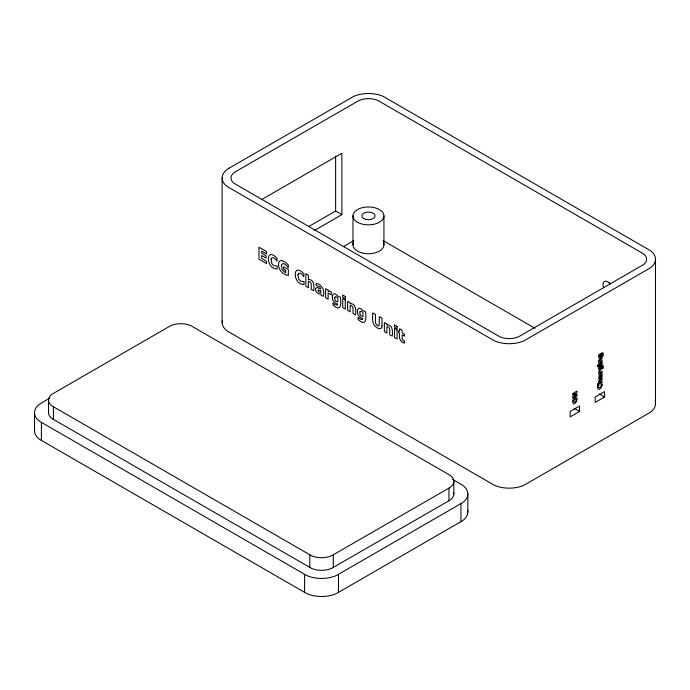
<?xml version="1.0" encoding="UTF-8"?>
<svg xmlns="http://www.w3.org/2000/svg" width="690" height="690" viewBox="0 0 690 690"><rect width="100%" height="100%" fill="white"/><g stroke="black" fill="none" stroke-linecap="round" stroke-linejoin="round"><path stroke-width="1.03" d="M599.877 376.11L599.627 378.569L598.808 379.034L599.093 375.602L602.103 373.601L602.12 376.671A1.553 0.897 -60 0 1 601.74 377.473L600.326 378.077L599.895 376.102M448.957 488.106L450.415 487.149A16.586 9.574 0 0 0 450.415 475.488L190.906 325.671A16.586 9.574 0 0 0 170.723 325.671L51.948 394.24A16.586 9.574 0 0 0 51.948 405.901L311.449 555.717A16.586 9.574 0 0 0 331.64 555.717L448.957 488.106L448.957 500.742L331.64 568.362A16.586 9.574 0 0 1 311.449 568.362L51.948 418.537A16.586 9.574 0 0 1 48.662 411.456M448.957 500.742L450.415 499.784A16.586 9.574 0 0 0 453.701 492.712M49.74 398.104L39.528 404.15A24.348 14.059 0 0 0 39.528 421.271L306.722 575.529A24.348 14.059 0 0 0 336.366 575.529L462.826 502.518A24.348 14.059 0 0 0 462.826 485.398L452.571 479.326M34.707 428.93A24.348 14.059 0 0 0 39.528 439.323L306.722 593.581A24.348 14.059 0 0 0 336.366 593.581L462.826 520.57A24.348 14.059 0 0 0 467.648 510.177M261.363 199.738L341.869 153.249L341.869 214.642L314.114 230.667M308.784 226.527L335.616 211.028L341.869 214.642M343.586 246.511L353.832 240.594M579.548 411.447L570.164 416.863L570.164 411.447L579.548 406.031L579.548 411.447L574.192 408.351M604.569 397L595.185 402.417L595.185 397L604.569 391.584L604.569 397L599.205 393.904M601.775 354.177C603.603 353.194 601.37 357.575 603.224 355.721L603.181 353.013L602.154 352.745L598.739 354.677L598.644 357.023A2.217 1.276 -60 0 0 598.903 357.869L599.946 357.998L601.387 356.954A1.699 0.983 -60 0 0 601.947 355.902L602.059 355.117A2.018 1.164 -60 0 0 601.852 354.367L601.715 354.212M601.775 366.597C603.603 365.614 601.37 369.995 603.224 368.149L603.181 365.433L602.154 365.165L598.739 367.097L598.644 369.443A2.217 1.276 -60 0 0 598.903 370.288L599.946 370.418L601.387 369.374A1.699 0.983 -60 0 0 601.947 368.322L602.059 367.537A2.018 1.164 -60 0 0 601.852 366.787L601.715 366.632M383.079 240.594L534.974 328.293M655.5 259.233L655.5 403.685M467.863 493.962L467.863 512.014M460.963 503.743L460.963 521.795M453.839 481.318L453.839 493.962M383.933 215.901A15.482 8.935 0 0 1 360.715 223.646A15.482 8.935 0 0 1 360.715 208.164A15.482 8.935 0 0 1 383.933 215.901L383.933 244.795M352.978 215.901L352.978 244.795M338.488 574.451L338.488 592.512M335.616 156.104L335.616 211.028M333.296 554.881L333.296 567.516M309.793 554.881L309.793 567.516M304.601 574.451L304.601 592.512M222.137 177.986L222.137 322.428M53.397 406.859L53.397 419.494M48.524 400.071L48.524 412.706M41.391 422.496L41.391 440.548M34.5 412.706L34.5 430.767M222.353 320.6A24.348 14.059 0 0 0 227.174 330.993L494.359 485.251A24.348 14.059 0 0 0 524.012 485.251L650.472 412.24A24.348 14.059 0 0 0 655.293 401.847M603.638 287.583A6.633 3.83 60 0 1 604.38 281.477A6.633 3.83 60 0 1 610.038 283.883M609.891 283.978A6.633 3.83 60 0 1 609.417 282.4M383.407 242.483A15.482 8.935 0 0 1 368.451 253.73A15.482 8.935 0 0 1 353.504 242.483M599.731 371.375L599.852 372.505L602.103 371.203L602.103 372.453L598.739 374.394L598.825 372.384A1.941 1.121 -60 0 1 598.73 371.729L599.731 371.375M597.592 386.978C598.075 394.62 605.527 381.587 600.912 384.201C602.016 385.503 600.654 387.47 599.196 387.763C597.014 387.746 600.464 383.519 597.928 385.546L597.592 386.978M572.571 401.399C574.097 410.102 581.541 392.472 573.502 399.191A2.786 1.613 -60 0 0 572.691 400.812L572.571 401.399M598.67 360.68L598.739 363.501L602.103 361.56L602.103 360.309C597.833 363.656 599.507 359.231 602.103 358.904L602.103 357.653L599.36 359.326L598.67 360.68M598.67 381.354L599.11 382.709L597.445 383.675L597.445 384.925L602.103 382.234L602.103 380.984C597.833 384.33 599.507 379.905 602.103 379.578L602.103 378.327L599.36 380L598.67 381.354M271.023 259.19L271.929 263.787L273.913 265.754L277.164 266.055L277.164 268.928C265.771 269.6 265.193 245.295 277.164 258.474L276.854 261.208C276.078 259.181 271.912 255.36 271.023 259.19M297.882 274.698L298.787 279.295L300.771 281.261L304.023 281.563L304.023 284.435C292.629 285.108 292.051 260.811 304.023 273.982L303.721 276.716C302.945 274.689 298.77 270.877 297.882 274.698M332.244 295.717L332.675 299.848L335.607 303.333A4.718 2.726 60 0 0 337.358 303.807C339.17 306.334 333.779 304.713 333.011 302.729L333.011 304.997C340.696 312.13 341.576 305.161 340.36 297.149L337.824 296.088L335.728 294.216A5.166 2.984 60 0 0 333.727 293.759L332.244 295.717M357.342 310.207L357.774 314.338L360.706 317.831A4.718 2.726 60 0 0 362.466 318.297C364.268 320.824 358.878 319.203 358.11 317.219L358.11 319.487C365.795 326.62 366.675 319.651 365.467 311.639L362.923 310.578L360.827 308.715A5.166 2.984 60 0 0 358.826 308.249L357.342 310.207M281.382 265.167L282.236 269.635L284.936 272.248L285.617 272.61L285.617 270.256L283.538 269.057L283.538 266.788L288.342 269.557L288.342 275.491C282.245 274.732 277.095 268.298 278.907 262.183A6.848 3.95 60 0 1 281.856 260.613L285.272 262.209L288.299 264.969L288.299 267.78C287.1 265.935 282.753 261.044 281.382 265.167M381.984 325.896C382.493 329.639 378.042 329.07 376.283 327.12C371.487 324.067 372.729 317.607 372.729 312.88L375.42 314.433L375.541 323.093L377.352 325.525L378.56 325.887L379.172 325.223L379.293 316.667L381.984 318.228L381.984 325.896M599.455 355.773C600.041 359.352 603.25 351.598 599.455 355.773M599.455 368.193C600.041 371.772 603.25 364.027 599.455 368.193M573.399 401.261C576.391 405.366 577.668 394.404 573.399 401.261M601.464 375.921L600.792 376.869L600.524 375.748L601.223 375.343L601.464 375.921M315.563 288.394C314.959 291.249 317.797 294.82 320.807 293.957L320.807 294.923L323.3 296.364C325.111 290.559 322.178 284.522 316.149 283.366C314.735 287.1 320.833 285.401 320.824 288.92L316.943 287.48L315.563 288.394M334.892 297.304C334.262 299.305 335.521 302.022 337.841 301.901L337.841 297.787L335.883 296.596L334.892 297.304M359.99 311.794C359.369 313.795 360.62 316.512 362.94 316.391L362.94 312.285L360.982 311.087L359.99 311.794M318.073 290.119L318.659 291.879L320.807 292.551L320.807 290.671L318.073 290.119M575.184 393.343L572.631 396.698L572.631 398.285L577.09 395.706L577.09 394.49L574.028 396.258L577.09 392.308L577.09 391.023L572.631 393.602L572.631 394.818L575.184 393.343M229.037 168.205L227.174 169.43A24.348 14.059 0 0 0 227.174 186.542L494.359 340.808A24.348 14.059 0 0 0 524.012 340.808L650.472 267.789A24.348 14.059 0 0 0 650.472 250.677L383.278 96.419A24.348 14.059 0 0 0 353.634 96.419L229.037 168.205M235.488 171.698L234.203 172.543A15.482 8.935 0 0 0 234.203 183.428L499.758 336.746A15.482 8.935 0 0 0 518.613 336.746L643.434 264.675A15.482 8.935 0 0 0 643.434 253.791L377.879 100.473A15.482 8.935 0 0 0 359.033 100.473L235.488 171.698M598.264 364.915L597.445 365.389L597.445 366.709L598.264 366.235L598.264 364.915M602.103 362.733L598.739 364.674L598.739 365.924L602.103 363.984L602.103 362.733M328.914 291.189L328.138 291.422L328.138 290.093L325.62 288.636L325.62 297.701L328.138 299.158L328.138 293.086L331.304 294.69L331.304 291.922L328.914 291.189M309.034 279.528L308.378 279.683L308.378 275.189L305.86 273.732L305.86 286.29L308.378 287.747L308.378 281.322C312.561 281.304 310.949 286.937 311.216 289.386L313.743 290.844C314.209 287.187 314.528 279.605 309.034 279.528M350.813 303.652L350.158 303.807L350.158 302.798L347.631 301.349L347.631 310.405L350.158 311.863L350.158 305.437C354.341 305.42 352.719 311.061 352.995 313.502L355.514 314.959C355.98 311.302 356.307 303.729 350.813 303.652M387.538 324.852L386.883 325.007L386.883 324.007L384.356 322.549L384.356 331.614L386.883 333.072L386.883 326.646C391.058 326.629 389.445 332.261 389.721 334.702L392.239 336.159C392.705 332.511 393.033 324.93 387.538 324.852M404.254 341.032L402.236 339.523L402.115 334.771L404.469 336.125L404.469 334.158L402.115 332.804L402.115 330.208L399.596 328.751L399.596 331.347L398.561 330.743L398.561 332.718L399.596 333.313C398.656 337.324 399.95 342.231 404.469 343.137L404.254 341.032M345.336 296.519L342.671 294.984L342.671 297.192L345.336 298.727L345.336 296.519M397.147 326.439L394.482 324.904L394.482 327.103L397.147 328.638L397.147 326.439M266.53 251.565L259 247.218L259 259.233L266.53 263.58L266.53 261.26L261.665 258.457L261.665 255.481L266.176 258.086L266.176 255.766L261.665 253.161L261.665 251.082L266.53 253.886L266.53 251.565M345.267 299.978L342.74 298.52L342.74 307.585L345.267 309.042L345.267 299.978M397.078 329.889L394.551 328.431L394.551 337.496L397.078 338.954L397.078 329.889M363.768 218.609A6.633 3.83 0 0 0 374.86 216.893A6.633 3.83 0 0 0 366.735 212.201A6.633 3.83 0 0 0 363.768 218.609"/></g></svg>
